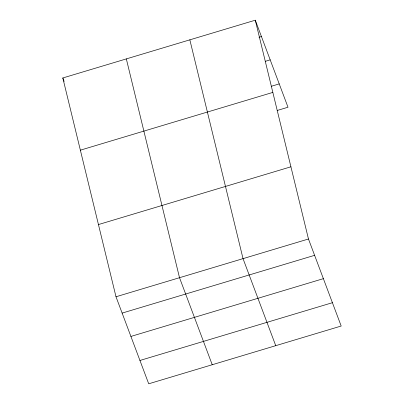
<?xml version="1.0" encoding="UTF-8"?>
<svg xmlns="http://www.w3.org/2000/svg" width="404" height="404" viewBox="0 0 404 404"><rect width="100%" height="100%" fill="white"/><g stroke="black" fill="none" stroke-linecap="round" stroke-linejoin="round"><path stroke-width="0.61" d="M255.288 20.2L308.469 239.001L341.183 326.033L148.712 383.8L115.998 296.768L62.817 77.967L255.288 20.2L288.001 107.232L277.195 110.474M259.025 37.249L261.423 36.527M265.393 61.302L270.195 59.863M271.427 86.244L279.23 83.901M80.366 150.172L272.836 92.405M98.45 224.563L290.92 166.796M115.998 296.768L308.469 239.001M122.134 313.095L314.605 255.328M130.906 336.431L323.377 278.659M139.941 360.469L332.411 302.697M275.74 345.673L243.031 258.641L189.85 39.839M212.226 364.736L179.512 277.705L126.331 58.903M62.817 77.967L64.135 81.467"/></g></svg>
